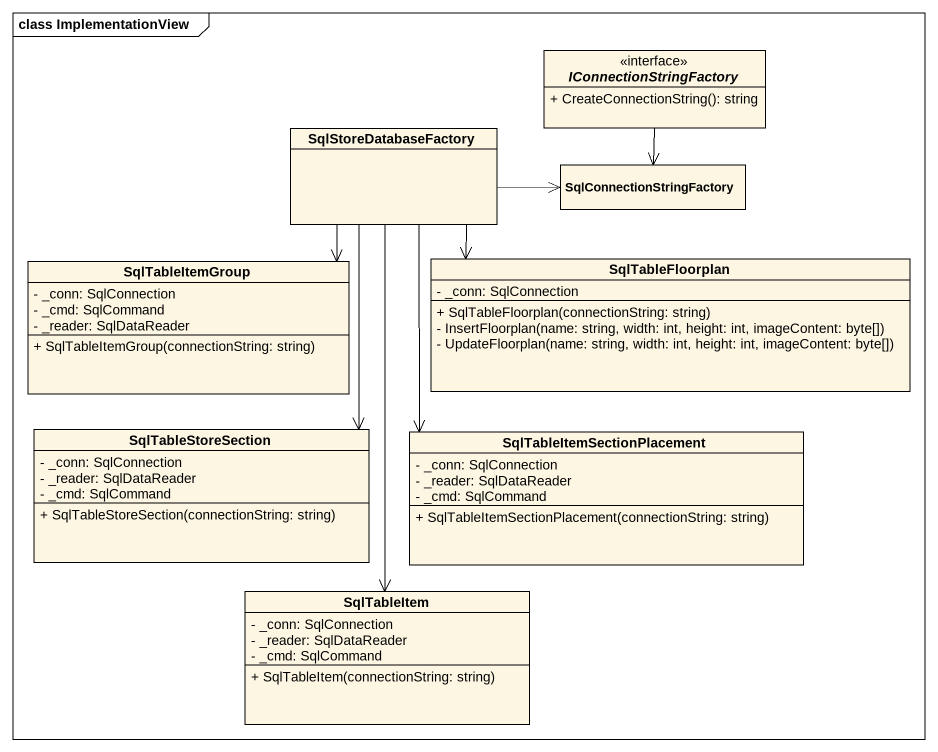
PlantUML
@startuml
mainframe class ImplementationView
hide circle
hide empty members
skinparam classAttributeIconSize 0
interface IConnectionStringFactory {
  + CreateConnectionString(): string
}
class SqlStoreDatabaseFactory
class SqlConnectionStringFactory
class SqlTableItemGroup {
  - _conn: SqlConnection
  - _cmd: SqlCommand
  - _reader: SqlDataReader
  + SqlTableItemGroup(connectionString: string)
}
class SqlTableFloorplan {
  - _conn: SqlConnection
  + SqlTableFloorplan(connectionString: string)
  - InsertFloorplan(name: string, width: int, height: int, imageContent: byte[])
  - UpdateFloorplan(name: string, width: int, height: int, imageContent: byte[])
}
class SqlTableStoreSection {
  - _conn: SqlConnection
  - _reader: SqlDataReader
  - _cmd: SqlCommand
  + SqlTableStoreSection(connectionString: string)
}
class SqlTableItemSectionPlacement {
  - _conn: SqlConnection
  - _reader: SqlDataReader
  - _cmd: SqlCommand
  + SqlTableItemSectionPlacement(connectionString: string)
}
class SqlTableItem {
  - _conn: SqlConnection
  - _reader: SqlDataReader
  - _cmd: SqlCommand
  + SqlTableItem(connectionString: string)
}
IConnectionStringFactory --> SqlConnectionStringFactory
SqlStoreDatabaseFactory -right-> SqlConnectionStringFactory
SqlStoreDatabaseFactory --> SqlTableItemGroup
SqlStoreDatabaseFactory -right-> SqlTableFloorplan
SqlStoreDatabaseFactory --> SqlTableStoreSection
SqlStoreDatabaseFactory --> SqlTableItemSectionPlacement
SqlStoreDatabaseFactory --> SqlTableItem
@enduml
